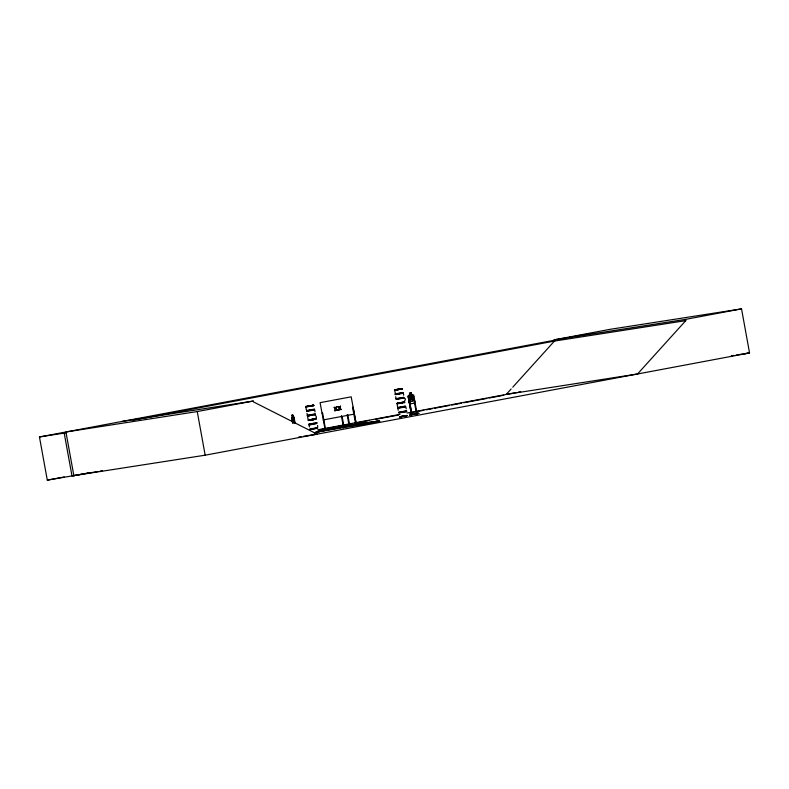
<?xml version="1.0" encoding="UTF-8"?>
<svg xmlns="http://www.w3.org/2000/svg" width="789" height="789" viewBox="0 0 789 789"><rect width="100%" height="100%" fill="white"/><g stroke="black" fill="none" stroke-linecap="round" stroke-linejoin="round"><path stroke-width="1.18" d="M293.439 422.845L293.478 420.774C295.155 427.174 294.494 416.168 292.68 417.943L293.4 421.908L294.11 421.76L293.39 417.785L293.291 419.827L292.472 417.933L293.025 421.987M293.163 422.756L292.058 415.053L292.512 417.164M294.415 423.456L294.484 421.671M414.403 403.09L414.659 400.93M414.758 400.92L414.462 403.159L410.053 403.929L409.096 401.917L410.093 403.919M291.861 418.121L291.93 417.292L293.764 416.898L294.149 417.628M409.58 415.132L412.884 414.107L409.599 415.093M397.242 403.416L397.834 403.051M343.215 425.419C344.517 425.34 342.761 425.054 343.412 426.07L342.692 426.109L343.304 425.754M343.343 425.991L343.767 425.32M336.134 406.976L335.631 408.465L336.735 406.868L336.075 408.732L337.357 410.29L335.729 409.175L336.725 410.398M339.408 407.745L338.432 406.542L339.408 407.745L340.513 406.157L339.862 408.021L341.134 409.58L339.517 408.465L340.513 409.688M335.729 409.175L335.217 410.684L335.887 409.146M339.517 408.465L338.994 409.974L339.674 408.436M334.181 407.341L335.601 408.85L334.773 410.773L335.443 408.87L334.181 407.341L335.789 408.436M337.357 410.29L335.917 408.761L336.735 406.868M338.708 410.033L339.378 408.14L337.958 406.631L339.378 408.14M341.134 409.58L339.704 408.051L340.513 406.157M308.183 415.981L307.483 416.128L308.183 419.955L314.89 418.949M511.134 388.997L506.232 394.421L637.847 373.937M512.771 387.182L554.45 341.075L685.759 320.64L685.533 319.377L554.223 339.822L554.45 341.075M637.542 373.986L685.759 320.64M323.382 430.676L326.547 430.212L323.589 430.34M363.877 422.628L359.577 424.512L359.478 423.979L363.877 422.628L363.976 423.17L359.695 424.502L359.597 423.959L378.414 421.03L378.513 421.573M359.577 424.512L361.668 423.772M294.8 423.289L295.342 423.259M305.984 406.513L309.485 405.94L308.499 406.207M306.546 410.566L305.777 406.739L308.045 406.266M306.063 406.917L309.564 406.345M311.3 405.802L312.454 405.546M310.718 405.901L311.734 405.931L311.132 406.059M313.174 405.664L313.874 405.516L308.538 406.374M306.694 410.507L314.535 409.106M314.643 409.373L306.536 410.852L307.168 410.694M395.555 393.859L394.461 390.082L398.751 389.095M394.737 390.259L397.39 389.756L395.19 390.17M400.23 389.095C397.34 389.677 405.447 388.06 400.763 388.878M400.792 389.135L399.648 389.431M402.321 388.918L400.782 389.135M306.99 413.347L307.345 415.33L308.035 415.182M395.151 393.908L395.851 393.76M315.403 413.87L307.345 415.33M395.516 394.658L403.357 393.247L403.721 395.23M310.886 419.511C319.989 420.024 316.527 411.937 309.249 415.852M395.664 396.689L396.019 398.672L396.709 398.524M312.03 419.935L308.302 420.557L309.002 420.399M396.275 399.155L403.83 397.774M313.312 419.462L313.687 419.403M313.016 419.738L313.618 419.64M316.31 418.841L308.637 420.261M396.384 399.421C398.267 399.599 409.757 395.141 403.573 402.341M313.055 419.659L313.756 419.61M317 422.687L309.002 424.147M403.564 402.291L397.064 403.248M309.456 426.928L309.091 424.946L309.781 424.798M405.28 406.079L397.626 407.489L397.133 403.603M397.202 403.85L402.834 402.883M404.599 402.242L396.985 403.672M397.834 407.726L405.388 406.345M317.513 425.468C319.9 429.206 309.357 428.328 310.501 428.762M397.873 407.972L405.438 406.591M398.139 410.27L397.991 408.238M406.187 408.82L405.822 406.838L398.159 408.248M398.711 412.203L406.148 410.852M318.608 431.977L314.367 432.806M398.701 412.489L406.651 411.069L405.664 411.207M318.529 432.283L315.985 432.421M398.741 412.736L406.7 411.316L405.714 411.454M398.859 413.002L406.69 411.602L405.714 411.74M399.589 416.996L406.039 415.882M292.058 415.053L292.887 414.876L294.938 423.555M292.808 415.339L292.936 416.05M292.472 422.884L292.255 419.344L292.887 422.805M293.893 418.989L294.307 421.296M305.954 406.532L312.848 405.26M307.217 406.68L310.57 405.901M398.169 389.293L397.173 389.549M401.088 388.75L402.084 388.504M399.244 389.243L396.749 389.874L399.293 389.51M401.857 389.016L402.341 388.918L400.358 389.214M307.207 410.941L306.517 411.099L314.288 409.669M307.315 411.207L306.625 411.365L314.278 409.955M395.841 394.046L395.151 394.194L402.923 392.764M395.891 394.293L395.19 394.441L402.962 393.011M308.035 415.468L307.335 415.616L315.107 414.186M308.075 415.704L307.385 415.862L315.156 414.432M396.709 398.81L396.019 398.958L403.79 397.528M308.874 419.699L308.627 420.103M308.43 420.113L308.923 420.004L308.302 420.152M308.923 420.152L308.637 420.281M404.718 401.897L397.824 403.159L398.652 403.179M404.323 402.597L404.806 402.498L402.42 402.883M309.643 423.999L309.012 424.147M309.633 424.285L308.943 424.433L316.714 423.003M309.683 424.531L308.982 424.679L316.754 423.249M310.501 429.048L309.801 429.196L317.582 427.766M310.55 429.295L309.85 429.443L317.622 428.013M310.649 429.561L309.959 429.709L317.612 428.299M318.509 432.135L314.387 432.924M399.569 416.996L406.01 415.714M407.183 415.478L399.717 417.006M411.286 392.675L411.621 394.885L412.686 395.427L413.406 399.392L412.785 401.256L411.03 401.562L409.787 400.033L409.067 396.058L409.876 395.19L409.442 393.001L411.316 392.666L411.671 394.806M408.396 397.488L408.919 397.39L411.858 414.708L408.919 397.39M413.89 396.522L413.377 396.62L416.543 413.89L416.336 413.268L417.194 413.771L411.434 414.777M411.996 414.028L411.286 414.156L411.937 414.038M416.375 413.446L411.927 414.225M418.634 413.111L415.921 413.998M415.616 414.087L418.969 413.377M342.919 427.096L343.619 426.948L343.018 427.638L342.919 427.096L379.647 421.356L379.548 420.823L359.478 423.979M348.994 424.364C350.75 424.433 347.791 425.33 349.576 424.255M325.176 430.429C324.526 428.812 326.705 430.419 325.255 430.419L320.078 402.666L351.184 396.828L356.381 424.571M312.454 405.566L313.844 405.26L312.868 405.398M401.808 388.612L397.725 389.441M396.768 389.865L397.774 389.677M314.88 418.989L315.59 418.811M403.554 402.331L404.274 402.153M400.013 416.74L400.713 416.493M406.019 415.882L407.016 415.645M397.705 389.273L394.49 389.904M395.841 389.786L396.709 389.46M313.943 418.851L316.142 418.397M403.534 402.124L399.559 402.863M313.736 419.541L311.566 419.916M313.914 419.58L316.271 419.097M322.09 413.15L322.612 413.051L325.719 430.33L324.95 429.818M355.543 424.068C357.151 423.348 354.291 424.867 356.322 424.581L353.087 407.321M356.164 423.959L356.224 424.59M400.713 416.602L401.591 416.326M411.404 414.787L408.16 396.226M417.194 413.771L416.375 413.268M343.254 426.06L341.41 415.685M349.004 425.015L347.16 414.639M554.223 339.822L610.222 329.299L741.542 308.864L749.55 352.949L205.17 455.194L73.86 475.629M97.757 471.516L47.301 480.136L39.45 436.958L555.101 340.108M557.517 339.655L563.573 338.52M569.619 337.376L572.045 336.923M574.461 336.469L580.517 335.335M582.943 334.881L585.359 334.428M132.956 420.251L554.766 341.026M685.533 319.377L741.542 308.864M73.919 475.994L65.931 431.997L197.24 411.562L253.239 401.049L253.387 401.857L317.178 434.157L303.528 436.287M337.958 406.631L338.589 406.522M334.773 410.773L335.374 410.665M338.56 410.063L339.152 409.955M355.829 424.669L352.565 407.42L353.186 407.302M323.224 419.935L354.32 414.097M47.301 480.136L64.244 476.95M83.595 473.804L71.996 475.984L64.215 433.161M85.774 473.39L88.407 472.907M317.76 429.827L400.053 414.373M407.006 413.051L515.868 392.606M518.265 392.163L520.681 391.699M100.134 471.072L102.521 470.619M321.054 429.581L335.562 426.849M337.988 426.395L344.034 425.261M346.45 424.807L352.505 423.673M354.922 423.22L360.967 422.085M363.384 421.632L369.439 420.488M375.485 419.353L398.465 415.044M409.353 412.992L423.871 410.27M426.287 409.816L432.333 408.682M434.759 408.229L449.276 405.497M451.693 405.043L461.368 403.228M463.784 402.775L486.774 398.455M489.19 398.001L503.707 395.279M318.046 431.208L362.615 422.865L362.713 423.397M315.768 432.194L361.53 423.624M416.917 413.17L416.424 413.258L417.075 413.14M416.839 413.18L417.085 413.791L413.712 395.22L412.884 394.589L408.515 395.358L408.061 396.216L411.611 414.748M411.917 414.698L411.473 414.767M379.548 420.823L361.727 424.166L361.826 424.709L379.647 421.356M308.045 406.286L309.022 405.94M399.244 389.263L400.25 389.066M310.57 405.921L311.576 405.714M400.289 389.312L398.238 389.697M312.947 419.038L313.953 418.851M401.581 416.316L402.587 416.128M401.601 416.434L402.587 416.138M309.051 406.098L313.401 405.161M311.902 419.225L312.947 419.038M400.713 403.287L401.759 403.09M312.681 423.525L313.736 423.328M343.866 425.488L348.906 424.571M342.702 426.119L350.237 424.827L349.606 424.817M411.503 414.117L411.74 414.077M314.416 433.082L318.746 432.244L317.76 432.392M343.807 425.961L342.199 416.73M398.751 389.085L400.733 388.74M398.78 389.233L400.763 388.898M310.107 405.881L312.878 405.418M398.001 394.263L399.037 394.086M312.483 419.018L313.519 418.831M312.503 419.117L313.549 418.939M310.915 419.679L311.961 419.531M312.533 419.284L313.578 419.146M312.572 419.472L313.608 419.304M312.612 419.728L313.647 419.541M402.025 416.444L403.071 416.267M315.008 432.875L317.78 432.382M293.764 416.898L294.08 417.637M294.1 417.608L295.145 423.515M291.9 418.091L292.68 422.845M397.133 389.47L394.816 389.884M308.46 406.148L305.767 406.72M311.172 405.96L313.815 405.516M398.613 403.021L399.589 403.011M310.846 424.669L316.754 423.535M404.658 415.764L407.006 415.478M404.688 415.862L406.424 415.576M401.088 416.612L402.055 416.592M404.708 416.03L405.664 415.862M316.034 432.678L316.961 432.362M317.908 431.425L343.619 426.948M315.62 432.372L343.718 427.49M400.713 388.73L402.094 388.494M395.417 389.924L397.409 389.756M309.249 415.852L307.483 416.128M310.856 424.669L309.091 424.946M400.299 416.75L401.128 416.779M405.645 415.872L407.035 415.635M316.922 432.254L318.628 431.977M349.606 424.896L347.742 414.531M401.502 388.602L402.134 388.652M395.427 389.944L394.51 390.082M312.829 405.25L313.43 405.161M312.888 405.654L313.48 405.566M395.545 393.859L402.814 392.498M397.281 403.426L397.873 403.327M358.058 424.255L354.902 424.798L357.733 423.999M586.572 334.201L588.989 333.826M121.93 421.484L253.239 401.049M39.45 436.958L66.079 432.806M334.802 407.232L335.631 408.465M743.919 353.817L749.55 352.949L736.176 355.03M731.314 355.78L733.74 355.405M362.615 422.865L362.171 423.486M298.676 437.037L301.102 436.662M403.682 397.262L396.019 398.672M418.703 413.397L415.685 414.028M377.862 421.119L377.961 421.661M362.861 423.949L362.96 424.492L343.018 427.638L344.142 427.421L344.053 426.879M362.319 424.038L362.407 424.581M355.76 424.038L355.888 424.66M325.186 429.778L325.315 430.399M314.673 409.905L315.038 411.888M197.24 411.562L205.17 455.194M413.446 400.319L412.805 400.447L411.454 398.623L410.201 400.97L410.97 398.228L409.353 396.009L411.247 397.686L412.489 395.457L411.75 398.11L413.446 400.319M410.99 393.169L409.866 393.366L409.994 394.076L411.118 393.879L410.99 393.169M411.75 395.595L410.004 395.9L410.724 399.865L412.469 399.559L411.75 395.595"/></g></svg>
